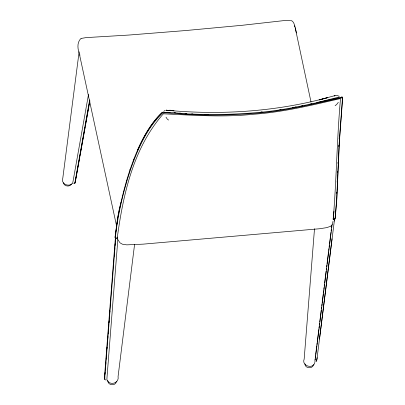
<?xml version="1.0" encoding="UTF-8"?>
<svg xmlns="http://www.w3.org/2000/svg" width="405" height="405" viewBox="0 0 405 405"><rect width="100%" height="100%" fill="white"/><g stroke="black" fill="none" stroke-linecap="round" stroke-linejoin="round"><path stroke-width="0.61" d="M333.011 221.282L332.373 224.557L330.662 226.273L326.774 227.62L319.631 228.739L143.157 244.144L126.785 244.858L122.452 244.22L120.052 242.858L116.924 238.322L117.182 238.388C123.105 194.527 133.306 147.865 163.347 113.82C193.129 115.197 223.256 117.49 253.125 114.281C282.751 112.251 311.799 105.214 340.514 98.552C337.016 137.411 336.58 176.524 333.523 215.425M337.162 182.174L337.213 180.954M337.562 172.439L337.613 171.239M337.957 163.438L338.013 162.238M338.362 154.675L338.423 153.414M336.747 193.367L336.808 192.173M338.767 146.519L338.833 145.268M339.177 139.036L339.253 137.796M115.425 237.305L104.566 376.012L104.525 379.11L104.849 379.429M104.971 374.387L105.113 372.539M105.356 369.461L105.497 367.613M105.74 364.535L105.887 362.688M106.176 358.997L106.318 357.149M106.566 354.026L106.712 352.147M106.955 349.024L107.102 347.151M107.396 343.399L107.543 341.526M107.786 338.403L107.932 336.525M108.181 333.401L108.322 331.528M108.616 327.777L108.763 325.904M109.011 322.775L109.158 320.902M109.401 317.778L109.547 315.9M109.841 312.154L109.937 310.903M114.235 256.016L114.433 253.515M114.681 250.386L114.828 248.513M115.071 245.384L115.217 243.506M314.508 228.724L304.165 359.088C301.295 365.816 312.822 369.502 314.756 362.915M117.814 239.775L107.057 376.696L106.869 379.703L107.188 380.113M115.703 238.125L104.875 376.422L104.819 379.515L105.685 380.001M333.416 216.594L333.153 219.849M107.887 380.852C107.568 385.509 115.931 386.238 116.356 381.571M304.965 363.862C304.646 368.52 313.014 369.249 313.44 364.581M333.3 219.085L333.978 211.294M134.597 244.331L118.078 376.528C119.379 383.216 110.044 386.046 107.112 380.265M315.318 357.519L315.551 355.666M315.703 354.426L316.781 345.769M316.938 344.533L317.166 342.681M317.323 341.44L318.806 329.533M318.963 328.278L319.201 326.4M319.358 325.144L319.591 323.261M319.748 322.005L321.236 310.078M321.393 308.823L321.631 306.939M321.788 305.684L322.021 303.801M322.177 302.545L323.276 293.762M323.433 292.506L323.666 290.623M323.823 289.367L324.061 287.484M324.218 286.229L324.451 284.345M324.608 283.09L326.101 271.168M326.258 269.912L326.491 268.034M326.648 266.779L326.886 264.895M327.043 263.64L328.531 251.718M328.688 250.462L328.926 248.579M329.083 247.323L329.316 245.44M329.478 244.19L330.961 232.389M315.151 359.918L332.09 224.724M319.494 339.132L332.034 238.828M331.118 231.154L331.356 229.301M331.513 228.071L331.746 226.218M314.898 360.87L315.166 358.754M116.443 227.261L115.152 237.173M79.117 51.764L62.805 178.094C60.634 183.262 67.478 187.034 71.538 184.169M116.518 226.673L117.794 217.576L120.862 202.642M334.246 220.988L334.57 218.69M317.186 357.686L316.624 360.83M334.581 218.963L317.085 358.126L316.538 361.265L315.657 361.898M88.498 94.471L73.173 180.564L72.667 183.171L72.272 183.404M89.667 99.868L75.219 181.025L74.596 183.571L73.695 183.688M78.681 162.982L75.239 182.093M78.793 162.359L79.785 156.781M80.008 155.54L85.085 127.018M85.308 125.778L86.3 120.194M86.523 118.959L87.515 113.375M87.738 112.134L88.29 109.031M88.508 107.791L88.73 106.55M88.953 105.31L89.611 101.589M89.91 100.82L75.046 183.273M123.464 192.091L118.948 210.792L117.637 218.017L114.99 237.613L115.263 237.932M123.307 192.537L126.638 180.458M126.476 180.908L130.091 169.493M129.929 169.943L133.802 159.206M133.64 159.666C140.419 142.428 148.797 125.135 162.329 112.144M314.766 361.781L314.407 362.247M137.589 150.083C143.765 136.429 151.252 122.928 162.278 112.58C171.877 111.699 181.658 113.997 191.297 113.997C212.023 114.974 232.799 114.499 253.479 112.858C283.556 110.874 312.954 103.452 342.179 97.073L342.503 98.643L342.266 103.037L339.375 141.927L336.833 199.118L335.183 218.634L334.829 219.009M338.317 102.313L336.697 104.475L335.112 105.705M71.498 184.199C69.67 187.201 63.863 186.452 63.418 182.776M163.65 111.39L165.341 110.276M334.155 96.127L335.006 95.595L337.011 95.479L339.263 96.253M74.667 182.913L74.986 182.807M335.006 95.595L319.241 99.868L327.797 97.605C275.319 111.775 220.264 115.298 166.232 110.201L167.609 110.388L166.404 110.13L166.445 110.585M116.726 237.396L117.713 237.143M316.705 102.617L339.071 97.068M333.442 219.677L335.016 219.08L336.671 199.569L339.218 142.408L342.093 103.594L342.336 99.225L342.043 97.661C312.868 104.07 283.525 111.476 253.495 113.451C227.053 115.572 200.44 115.714 174.003 113.39C170.186 113.476 166.242 112.286 162.466 113.142C146.448 128.608 137.528 149.713 130.263 170.373C123.069 192.36 117.673 214.969 115.339 238.013L117.182 238.388M309.506 104.287L311.966 103.751M292.486 107.578L293.696 107.36M294.901 107.143L296.111 106.925M301.548 105.948L302.758 105.73M279.784 109.593L280.994 109.416M290.213 20.382L285.829 20.392L242.448 25.262L185.627 30.547L128.927 35.048L86.047 37.614L81.516 38.374M260.891 111.982L262.116 111.851M168.131 110.352L170.221 110.216L174.023 110.793M168.06 110.368L173.461 110.742M204.297 114.387L208.615 114.412M191.671 113.957L192.866 114.002M167.635 112.231L170.029 112.398M174.216 112.691L175.416 112.777M179.633 113.086L180.838 113.177M185.055 113.486L186.857 113.618M333.021 218.584L333.826 218.68M290.724 20.427C293.584 21.03 294.491 24.386 294.759 26.912M71.7 183.268L72.136 183.379M81.344 38.637L80.873 38.515C76.474 42.809 77.719 50.19 79.998 55.257M168.566 120.057L167.27 119.08L165.994 117.166M294.769 25.717L311 101.974M79.577 54.888L116.691 226.481M296.399 32.952L295.331 27.808M341.886 96.668L342.174 98.238"/></g></svg>
